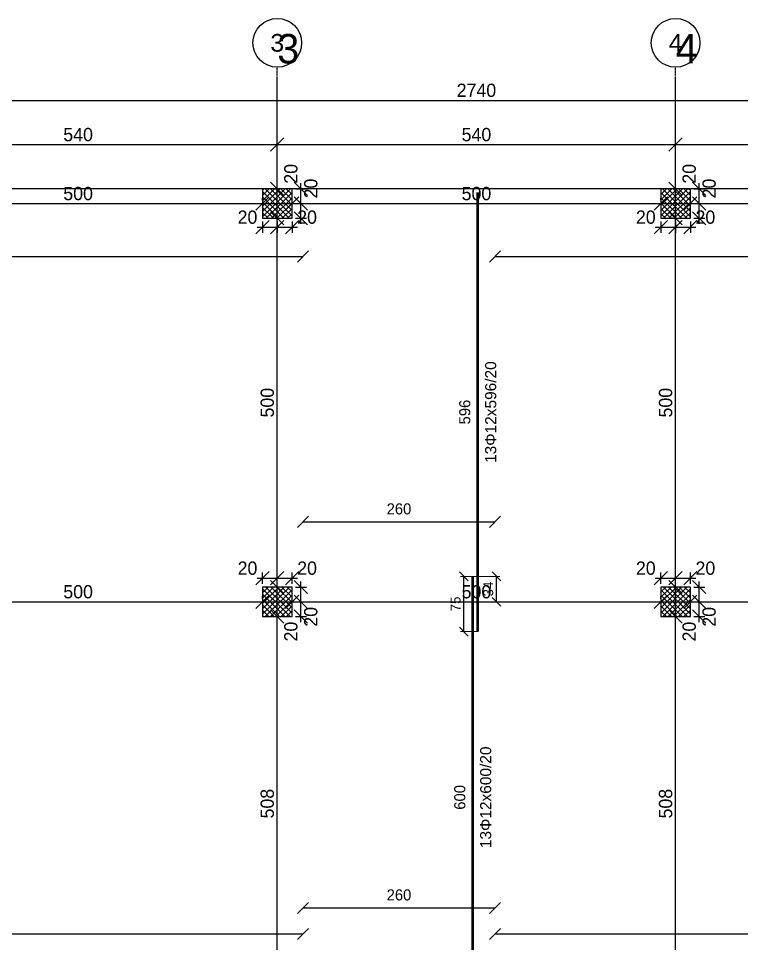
# Model space of a CAD drawing. Header units: centimetres. Extents: x -231 to 7431, y -4464 to 7215.
# Drawn here: x 5209 to 6189, y 1717 to 2971 of the extents above; entities that cross this region are included whole.
import ezdxf
from ezdxf.enums import TextEntityAlignment as Align

# ---------------------------------------------------------------- set-up
doc = ezdxf.new("R2010")
doc.units = ezdxf.units.CM
doc.linetypes.add('DASHDOT', pattern=[3.556, 2.54, -0.508, 0, -0.508])
for name, color, linetype in [('AXIS', 8, 'Continuous'), ('COLUMN', 3, 'Continuous'), ('FW_AXIS', 7, 'Continuous'), ('FW_COLUMN_HATCH', 8, 'Continuous'), ('FW_DIM', 7, 'Continuous'), ('REB_BOT_MESH_Y', 5, 'Continuous'), ('REB_BOT_MESH_Y_AXDIM', 5, 'Continuous'), ('REB_BOT_MESH_Y_LAP', 5, 'Continuous'), ('REB_BOT_MESH_Y_RANGE', 5, 'Continuous'), ('REB_BOT_MESH_Y_TEXT', 5, 'Continuous'), ('SLAB', 7, 'Continuous')]:
    doc.layers.add(name, color=color, linetype=linetype)
doc.styles.add('REBAR_TXT', font='arial.ttf')
doc.dimstyles.new('FW_DIM', dxfattribs={"dimtxt": 18, "dimasz": 9, "dimexe": 7.5, "dimexo": 4.5, "dimgap": 4.5, "dimtad": 1, "dimdec": 0, "dimtxsty": 'Standard', "dimtsz": 9, "dimcen": 2.5, "dimdle": 7.5, "dimclrd": 256, "dimclre": 256, "dimclrt": 7, "dimazin": 3, "dimtfac": 1, "dimtmove": 2, "dimatfit": 3})
doc.dimstyles.new('REBAR LAP', dxfattribs={"dimtxt": 13.5, "dimasz": 2.5, "dimexe": 4.5, "dimexo": 0, "dimgap": 4.5, "dimtad": 1, "dimdec": 0, "dimtxsty": 'Standard', "dimtsz": 6, "dimcen": 2.5, "dimclrd": 6, "dimclre": 6, "dimclrt": 7, "dimazin": 3, "dimtfac": 1, "dimtmove": 2, "dimatfit": 3, "dimlwd": 25, "dimlwe": 18})
doc.dimstyles.new('REBAR M-200', dxfattribs={"dimtxt": 15, "dimasz": 15, "dimexe": 25, "dimexo": 12.5, "dimgap": 10, "dimtad": 1, "dimdec": 0, "dimtxsty": 'Standard', "dimblk": 'NONE', "dimcen": 50, "dimse1": 1, "dimse2": 1, "dimclrd": 6, "dimclre": 6, "dimclrt": 7, "dimazin": 3, "dimtfac": 1, "dimtmove": 2, "dimatfit": 3, "dimldrblk": 'NONE', "dimlwd": 53})
doc.dimstyles.new('REBAR RANGE', dxfattribs={"dimtxt": 15, "dimasz": 2.5, "dimexe": 0, "dimexo": 0, "dimgap": 10, "dimtad": 1, "dimdec": 0, "dimtxsty": 'Standard', "dimtsz": 7.5, "dimcen": 2.5, "dimse1": 1, "dimse2": 1, "dimclrd": 6, "dimclre": 6, "dimclrt": 7, "dimazin": 3, "dimtfac": 1, "dimtmove": 2, "dimatfit": 3, "dimlwd": 25})

# ---------------------------------------------------------------- blocks, each defined once
blk = doc.blocks.new('*D756')
at = {"color": 6, "lineweight": 53}
blk.add_line((5825, 1615), (5825, 2214.5), dxfattribs=at)
at = {"layer": 'Defpoints'}
for p in [(5825, 2214.5), (5825, 1615), (5825, 1615)]:
    blk.add_point(p, dxfattribs=at)
at = {"layer": 'REB_BOT_MESH_Y', "color": 7, "insert": (5807.5, 1914.75), "char_height": 15, "attachment_point": 5, "rotation": 90}
blk.add_mtext('600', dxfattribs=at)
blk = doc.blocks.new('_NONE')
blk = doc.blocks.new('*D757')
at = {"color": 6, "lineweight": 53}
blk.add_line((5831.75, 2139.5), (5831.75, 2735), dxfattribs=at)
at = {"layer": 'Defpoints'}
for p in [(5831.75, 2735), (5831.75, 2139.5), (5831.75, 2139.5)]:
    blk.add_point(p, dxfattribs=at)
at = {"layer": 'REB_BOT_MESH_Y', "color": 7, "insert": (5814.25, 2437.25), "char_height": 15, "attachment_point": 5, "rotation": 90}
blk.add_mtext('596', dxfattribs=at)
blk = doc.blocks.new('_OBLIQUE')
at = {"color": 0, "linetype": 'BYBLOCK'}
blk.add_line((-0.5, -0.5), (0.5, 0.5), dxfattribs=at)
blk = doc.blocks.new('*D758')
at = {"color": 6, "lineweight": 18}
for p, q in [((5825, 2214.5), (5808.5, 2214.5)), ((5831.75, 2139.5), (5808.5, 2139.5))]:
    blk.add_line(p, q, dxfattribs=at)
at = {"color": 6, "lineweight": 25}
blk.add_line((5813, 2139.5), (5813, 2214.5), dxfattribs=at)
at = {"layer": 'Defpoints'}
for p in [(5825, 2214.5), (5813, 2139.5), (5831.75, 2139.5)]:
    blk.add_point(p, dxfattribs=at)
at = {"layer": 'REB_BOT_MESH_Y_LAP', "color": 6, "xscale": 12, "yscale": 12, "rotation": 90}
for p in [(5813, 2214.5), (5813, 2139.5)]:
    blk.add_blockref('_OBLIQUE', p, dxfattribs=at)
at = {"layer": 'REB_BOT_MESH_Y_LAP', "color": 7, "insert": (5801.75, 2177), "char_height": 13.5, "attachment_point": 5, "rotation": 90}
blk.add_mtext('75', dxfattribs=at)
blk = doc.blocks.new('*D759')
at = {"color": 6, "lineweight": 18}
for p, q in [((5825, 2214.5), (5861.75, 2214.5)), ((5825, 2180), (5861.75, 2180))]:
    blk.add_line(p, q, dxfattribs=at)
at = {"color": 6, "lineweight": 25}
blk.add_line((5857.25, 2180), (5857.25, 2214.5), dxfattribs=at)
at = {"layer": 'Defpoints'}
for p in [(5825, 2214.5), (5825, 2180), (5857.25, 2180)]:
    blk.add_point(p, dxfattribs=at)
at = {"layer": 'REB_BOT_MESH_Y_AXDIM', "color": 6, "xscale": 12, "yscale": 12, "rotation": 90}
for p in [(5857.25, 2214.5), (5857.25, 2180)]:
    blk.add_blockref('_OBLIQUE', p, dxfattribs=at)
at = {"layer": 'REB_BOT_MESH_Y_AXDIM', "color": 7, "insert": (5846, 2197.25), "char_height": 13.5, "attachment_point": 5, "rotation": 90}
blk.add_mtext('34', dxfattribs=at)
blk = doc.blocks.new('*D773')
at = {"color": 6, "lineweight": 25}
blk.add_line((4460, 1729.5), (5595, 1729.5), dxfattribs=at)
at = {"layer": 'Defpoints'}
for p in [(4460, 1729.5), (4460, 1729.5), (5595, 1729.5)]:
    blk.add_point(p, dxfattribs=at)
at = {"layer": 'REB_BOT_MESH_Y_RANGE', "color": 6, "xscale": 15, "yscale": 15}
for p in [(4460, 1729.5), (5595, 1729.5)]:
    blk.add_blockref('_OBLIQUE', p, dxfattribs=at)
at = {"layer": 'REB_BOT_MESH_Y_RANGE', "color": 7, "insert": (5027.5, 1747), "char_height": 15, "attachment_point": 5}
blk.add_mtext('1135', dxfattribs=at)
blk = doc.blocks.new('*D774')
at = {"color": 6, "lineweight": 25}
blk.add_line((4460, 2648.25), (5595, 2648.25), dxfattribs=at)
at = {"layer": 'Defpoints'}
for p in [(4460, 2648.25), (4460, 2648.25), (5595, 2648.25)]:
    blk.add_point(p, dxfattribs=at)
at = {"layer": 'REB_BOT_MESH_Y_RANGE', "color": 6, "xscale": 15, "yscale": 15}
for p in [(4460, 2648.25), (5595, 2648.25)]:
    blk.add_blockref('_OBLIQUE', p, dxfattribs=at)
at = {"layer": 'REB_BOT_MESH_Y_RANGE', "color": 7, "insert": (5027.5, 2665.75), "char_height": 15, "attachment_point": 5}
blk.add_mtext('1135', dxfattribs=at)
blk = doc.blocks.new('*D775')
at = {"color": 6, "lineweight": 25}
blk.add_line((4460, 2648.25), (5595, 2648.25), dxfattribs=at)
at = {"layer": 'Defpoints'}
for p in [(4460, 2648.25), (4460, 2648.25), (5595, 2648.25)]:
    blk.add_point(p, dxfattribs=at)
at = {"layer": 'REB_BOT_MESH_Y_RANGE', "color": 6, "xscale": 15, "yscale": 15}
for p in [(4460, 2648.25), (5595, 2648.25)]:
    blk.add_blockref('_OBLIQUE', p, dxfattribs=at)
at = {"layer": 'REB_BOT_MESH_Y_RANGE', "color": 7, "insert": (5027.5, 2665.75), "char_height": 15, "attachment_point": 5}
blk.add_mtext('1135', dxfattribs=at)
blk = doc.blocks.new('*D778')
at = {"color": 6, "lineweight": 25}
blk.add_line((5855, 1729.5), (6695, 1729.5), dxfattribs=at)
at = {"layer": 'Defpoints'}
for p in [(5855, 1729.5), (5855, 1729.5), (6695, 1729.5)]:
    blk.add_point(p, dxfattribs=at)
at = {"layer": 'REB_BOT_MESH_Y_RANGE', "color": 6, "xscale": 15, "yscale": 15}
for p in [(5855, 1729.5), (6695, 1729.5)]:
    blk.add_blockref('_OBLIQUE', p, dxfattribs=at)
at = {"layer": 'REB_BOT_MESH_Y_RANGE', "color": 7, "insert": (6275, 1747), "char_height": 15, "attachment_point": 5}
blk.add_mtext('840', dxfattribs=at)
blk = doc.blocks.new('*D779')
at = {"color": 6, "lineweight": 25}
blk.add_line((5855, 2648.25), (6695, 2648.25), dxfattribs=at)
at = {"layer": 'Defpoints'}
for p in [(5855, 2648.25), (5855, 2648.25), (6695, 2648.25)]:
    blk.add_point(p, dxfattribs=at)
at = {"layer": 'REB_BOT_MESH_Y_RANGE', "color": 6, "xscale": 15, "yscale": 15}
for p in [(5855, 2648.25), (6695, 2648.25)]:
    blk.add_blockref('_OBLIQUE', p, dxfattribs=at)
at = {"layer": 'REB_BOT_MESH_Y_RANGE', "color": 7, "insert": (6275, 2665.75), "char_height": 15, "attachment_point": 5}
blk.add_mtext('840', dxfattribs=at)
blk = doc.blocks.new('*D780')
at = {"color": 6, "lineweight": 25}
blk.add_line((5855, 2648.25), (6695, 2648.25), dxfattribs=at)
at = {"layer": 'Defpoints'}
for p in [(5855, 2648.25), (5855, 2648.25), (6695, 2648.25)]:
    blk.add_point(p, dxfattribs=at)
at = {"layer": 'REB_BOT_MESH_Y_RANGE', "color": 6, "xscale": 15, "yscale": 15}
for p in [(5855, 2648.25), (6695, 2648.25)]:
    blk.add_blockref('_OBLIQUE', p, dxfattribs=at)
at = {"layer": 'REB_BOT_MESH_Y_RANGE', "color": 7, "insert": (6275, 2665.75), "char_height": 15, "attachment_point": 5}
blk.add_mtext('840', dxfattribs=at)
blk = doc.blocks.new('*D786')
at = {"color": 6, "lineweight": 25}
blk.add_line((5595, 1764.875), (5855, 1764.875), dxfattribs=at)
at = {"layer": 'Defpoints'}
for p in [(5595, 1764.875), (5595, 1764.875), (5855, 1764.875)]:
    blk.add_point(p, dxfattribs=at)
at = {"layer": 'REB_BOT_MESH_Y_RANGE', "color": 6, "xscale": 15, "yscale": 15}
for p in [(5595, 1764.875), (5855, 1764.875)]:
    blk.add_blockref('_OBLIQUE', p, dxfattribs=at)
at = {"layer": 'REB_BOT_MESH_Y_RANGE', "color": 7, "insert": (5725, 1782.375), "char_height": 15, "attachment_point": 5}
blk.add_mtext('260', dxfattribs=at)
blk = doc.blocks.new('*D788')
at = {"color": 6, "lineweight": 25}
blk.add_line((5595, 2288.375), (5855, 2288.375), dxfattribs=at)
at = {"layer": 'Defpoints'}
for p in [(5595, 2288.375), (5595, 2288.375), (5855, 2288.375)]:
    blk.add_point(p, dxfattribs=at)
at = {"layer": 'REB_BOT_MESH_Y_RANGE', "color": 6, "xscale": 15, "yscale": 15}
for p in [(5595, 2288.375), (5855, 2288.375)]:
    blk.add_blockref('_OBLIQUE', p, dxfattribs=at)
at = {"layer": 'REB_BOT_MESH_Y_RANGE', "color": 7, "insert": (5725, 2305.875), "char_height": 15, "attachment_point": 5}
blk.add_mtext('260', dxfattribs=at)
blk = doc.blocks.new('*D855')
for p, q in [((5532.5, 2212), (5567.5, 2212)), ((5540, 2204.5), (5540, 2219.5)), ((5560, 2204.5), (5560, 2219.5))]:
    blk.add_line(p, q)
at = {"layer": 'Defpoints'}
for p in [(5540, 2212), (5540, 2200), (5560, 2200)]:
    blk.add_point(p, dxfattribs=at)
at = {"layer": 'FW_DIM', "xscale": 18, "yscale": 18}
for p in [(5540, 2212), (5560, 2212)]:
    blk.add_blockref('_OBLIQUE', p, dxfattribs=at)
at = {"layer": 'FW_DIM', "color": 7, "insert": (5519.6, 2225.5), "char_height": 18, "attachment_point": 5}
blk.add_mtext('20', dxfattribs=at)
blk = doc.blocks.new('*D856')
for p, q in [((5552.5, 2212), (5587.5, 2212)), ((5560, 2204.5), (5560, 2219.5)), ((5580, 2204.5), (5580, 2219.5))]:
    blk.add_line(p, q)
at = {"layer": 'Defpoints'}
for p in [(5560, 2212), (5560, 2200), (5580, 2200)]:
    blk.add_point(p, dxfattribs=at)
at = {"layer": 'FW_DIM', "xscale": 18, "yscale": 18}
for p in [(5560, 2212), (5580, 2212)]:
    blk.add_blockref('_OBLIQUE', p, dxfattribs=at)
at = {"layer": 'FW_DIM', "color": 7, "insert": (5600.4, 2225.5), "char_height": 18, "attachment_point": 5}
blk.add_mtext('20', dxfattribs=at)
blk = doc.blocks.new('*D857')
for p, q in [((5592, 2152.5), (5592, 2187.5)), ((5584.5, 2180), (5599.5, 2180)), ((5584.5, 2160), (5599.5, 2160))]:
    blk.add_line(p, q)
at = {"layer": 'Defpoints'}
for p in [(5580, 2180), (5580, 2160), (5592, 2160)]:
    blk.add_point(p, dxfattribs=at)
at = {"layer": 'FW_DIM', "xscale": 18, "yscale": 18, "rotation": 90}
for p in [(5592, 2180), (5592, 2160)]:
    blk.add_blockref('_OBLIQUE', p, dxfattribs=at)
at = {"layer": 'FW_DIM', "color": 7, "insert": (5578.5, 2139.6), "char_height": 18, "attachment_point": 5, "rotation": 90}
blk.add_mtext('20', dxfattribs=at)
blk = doc.blocks.new('*D858')
for p, q in [((5584.5, 2200), (5599.5, 2200)), ((5592, 2172.5), (5592, 2207.5)), ((5584.5, 2180), (5599.5, 2180))]:
    blk.add_line(p, q)
at = {"layer": 'Defpoints'}
for p in [(5580, 2200), (5580, 2180), (5592, 2180)]:
    blk.add_point(p, dxfattribs=at)
at = {"layer": 'FW_DIM', "xscale": 18, "yscale": 18, "rotation": 90}
for p in [(5592, 2200), (5592, 2180)]:
    blk.add_blockref('_OBLIQUE', p, dxfattribs=at)
at = {"layer": 'FW_DIM', "color": 7, "insert": (5605.5, 2159.6), "char_height": 18, "attachment_point": 5, "rotation": 90}
blk.add_mtext('20', dxfattribs=at)
blk = doc.blocks.new('*D859')
for p, q in [((5532.5, 2688), (5567.5, 2688)), ((5540, 2695.5), (5540, 2680.5)), ((5560, 2695.5), (5560, 2680.5))]:
    blk.add_line(p, q)
at = {"layer": 'Defpoints'}
for p in [(5540, 2700), (5560, 2700), (5540, 2688)]:
    blk.add_point(p, dxfattribs=at)
at = {"layer": 'FW_DIM', "xscale": 18, "yscale": 18}
for p in [(5540, 2688), (5560, 2688)]:
    blk.add_blockref('_OBLIQUE', p, dxfattribs=at)
at = {"layer": 'FW_DIM', "color": 7, "insert": (5519.6, 2701.5), "char_height": 18, "attachment_point": 5}
blk.add_mtext('20', dxfattribs=at)
blk = doc.blocks.new('*D860')
for p, q in [((5552.5, 2688), (5587.5, 2688)), ((5560, 2695.5), (5560, 2680.5)), ((5580, 2695.5), (5580, 2680.5))]:
    blk.add_line(p, q)
at = {"layer": 'Defpoints'}
for p in [(5560, 2700), (5580, 2700), (5560, 2688)]:
    blk.add_point(p, dxfattribs=at)
at = {"layer": 'FW_DIM', "xscale": 18, "yscale": 18}
for p in [(5560, 2688), (5580, 2688)]:
    blk.add_blockref('_OBLIQUE', p, dxfattribs=at)
at = {"layer": 'FW_DIM', "color": 7, "insert": (5600.4, 2701.5), "char_height": 18, "attachment_point": 5}
blk.add_mtext('20', dxfattribs=at)
blk = doc.blocks.new('*D861')
for p, q in [((5592, 2692.5), (5592, 2727.5)), ((5584.5, 2720), (5599.5, 2720)), ((5584.5, 2700), (5599.5, 2700))]:
    blk.add_line(p, q)
at = {"layer": 'Defpoints'}
for p in [(5580, 2720), (5580, 2700), (5592, 2700)]:
    blk.add_point(p, dxfattribs=at)
at = {"layer": 'FW_DIM', "xscale": 18, "yscale": 18, "rotation": 90}
for p in [(5592, 2720), (5592, 2700)]:
    blk.add_blockref('_OBLIQUE', p, dxfattribs=at)
at = {"layer": 'FW_DIM', "color": 7, "insert": (5605.5, 2740.4), "char_height": 18, "attachment_point": 5, "rotation": 90}
blk.add_mtext('20', dxfattribs=at)
blk = doc.blocks.new('*D862')
for p, q in [((5592, 2712.5), (5592, 2747.5)), ((5584.5, 2740), (5599.5, 2740)), ((5584.5, 2720), (5599.5, 2720))]:
    blk.add_line(p, q)
at = {"layer": 'Defpoints'}
for p in [(5580, 2740), (5580, 2720), (5592, 2720)]:
    blk.add_point(p, dxfattribs=at)
at = {"layer": 'FW_DIM', "xscale": 18, "yscale": 18, "rotation": 90}
for p in [(5592, 2740), (5592, 2720)]:
    blk.add_blockref('_OBLIQUE', p, dxfattribs=at)
at = {"layer": 'FW_DIM', "color": 7, "insert": (5578.5, 2760.4), "char_height": 18, "attachment_point": 5, "rotation": 90}
blk.add_mtext('20', dxfattribs=at)
blk = doc.blocks.new('*D871')
for p, q in [((6072.5, 2212), (6107.5, 2212)), ((6080, 2204.5), (6080, 2219.5)), ((6100, 2204.5), (6100, 2219.5))]:
    blk.add_line(p, q)
at = {"layer": 'Defpoints'}
for p in [(6080, 2212), (6080, 2200), (6100, 2200)]:
    blk.add_point(p, dxfattribs=at)
at = {"layer": 'FW_DIM', "xscale": 18, "yscale": 18}
for p in [(6080, 2212), (6100, 2212)]:
    blk.add_blockref('_OBLIQUE', p, dxfattribs=at)
at = {"layer": 'FW_DIM', "color": 7, "insert": (6059.6, 2225.5), "char_height": 18, "attachment_point": 5}
blk.add_mtext('20', dxfattribs=at)
blk = doc.blocks.new('*D872')
for p, q in [((6092.5, 2212), (6127.5, 2212)), ((6100, 2204.5), (6100, 2219.5)), ((6120, 2204.5), (6120, 2219.5))]:
    blk.add_line(p, q)
at = {"layer": 'Defpoints'}
for p in [(6100, 2212), (6100, 2200), (6120, 2200)]:
    blk.add_point(p, dxfattribs=at)
at = {"layer": 'FW_DIM', "xscale": 18, "yscale": 18}
for p in [(6100, 2212), (6120, 2212)]:
    blk.add_blockref('_OBLIQUE', p, dxfattribs=at)
at = {"layer": 'FW_DIM', "color": 7, "insert": (6140.4, 2225.5), "char_height": 18, "attachment_point": 5}
blk.add_mtext('20', dxfattribs=at)
blk = doc.blocks.new('*D873')
for p, q in [((6132, 2152.5), (6132, 2187.5)), ((6124.5, 2180), (6139.5, 2180)), ((6124.5, 2160), (6139.5, 2160))]:
    blk.add_line(p, q)
at = {"layer": 'Defpoints'}
for p in [(6120, 2180), (6120, 2160), (6132, 2160)]:
    blk.add_point(p, dxfattribs=at)
at = {"layer": 'FW_DIM', "xscale": 18, "yscale": 18, "rotation": 90}
for p in [(6132, 2180), (6132, 2160)]:
    blk.add_blockref('_OBLIQUE', p, dxfattribs=at)
at = {"layer": 'FW_DIM', "color": 7, "insert": (6118.5, 2139.6), "char_height": 18, "attachment_point": 5, "rotation": 90}
blk.add_mtext('20', dxfattribs=at)
blk = doc.blocks.new('*D874')
for p, q in [((6124.5, 2200), (6139.5, 2200)), ((6132, 2172.5), (6132, 2207.5)), ((6124.5, 2180), (6139.5, 2180))]:
    blk.add_line(p, q)
at = {"layer": 'Defpoints'}
for p in [(6120, 2200), (6120, 2180), (6132, 2180)]:
    blk.add_point(p, dxfattribs=at)
at = {"layer": 'FW_DIM', "xscale": 18, "yscale": 18, "rotation": 90}
for p in [(6132, 2200), (6132, 2180)]:
    blk.add_blockref('_OBLIQUE', p, dxfattribs=at)
at = {"layer": 'FW_DIM', "color": 7, "insert": (6145.5, 2159.6), "char_height": 18, "attachment_point": 5, "rotation": 90}
blk.add_mtext('20', dxfattribs=at)
blk = doc.blocks.new('*D875')
for p, q in [((6072.5, 2688), (6107.5, 2688)), ((6080, 2695.5), (6080, 2680.5)), ((6100, 2695.5), (6100, 2680.5))]:
    blk.add_line(p, q)
at = {"layer": 'Defpoints'}
for p in [(6080, 2700), (6100, 2700), (6080, 2688)]:
    blk.add_point(p, dxfattribs=at)
at = {"layer": 'FW_DIM', "xscale": 18, "yscale": 18}
for p in [(6080, 2688), (6100, 2688)]:
    blk.add_blockref('_OBLIQUE', p, dxfattribs=at)
at = {"layer": 'FW_DIM', "color": 7, "insert": (6059.6, 2701.5), "char_height": 18, "attachment_point": 5}
blk.add_mtext('20', dxfattribs=at)
blk = doc.blocks.new('*D876')
for p, q in [((6092.5, 2688), (6127.5, 2688)), ((6100, 2695.5), (6100, 2680.5)), ((6120, 2695.5), (6120, 2680.5))]:
    blk.add_line(p, q)
at = {"layer": 'Defpoints'}
for p in [(6100, 2700), (6120, 2700), (6100, 2688)]:
    blk.add_point(p, dxfattribs=at)
at = {"layer": 'FW_DIM', "xscale": 18, "yscale": 18}
for p in [(6100, 2688), (6120, 2688)]:
    blk.add_blockref('_OBLIQUE', p, dxfattribs=at)
at = {"layer": 'FW_DIM', "color": 7, "insert": (6140.4, 2701.5), "char_height": 18, "attachment_point": 5}
blk.add_mtext('20', dxfattribs=at)
blk = doc.blocks.new('*D877')
for p, q in [((6132, 2692.5), (6132, 2727.5)), ((6124.5, 2720), (6139.5, 2720)), ((6124.5, 2700), (6139.5, 2700))]:
    blk.add_line(p, q)
at = {"layer": 'Defpoints'}
for p in [(6120, 2720), (6120, 2700), (6132, 2700)]:
    blk.add_point(p, dxfattribs=at)
at = {"layer": 'FW_DIM', "xscale": 18, "yscale": 18, "rotation": 90}
for p in [(6132, 2720), (6132, 2700)]:
    blk.add_blockref('_OBLIQUE', p, dxfattribs=at)
at = {"layer": 'FW_DIM', "color": 7, "insert": (6145.5, 2740.4), "char_height": 18, "attachment_point": 5, "rotation": 90}
blk.add_mtext('20', dxfattribs=at)
blk = doc.blocks.new('*D878')
for p, q in [((6132, 2712.5), (6132, 2747.5)), ((6124.5, 2740), (6139.5, 2740)), ((6124.5, 2720), (6139.5, 2720))]:
    blk.add_line(p, q)
at = {"layer": 'Defpoints'}
for p in [(6120, 2740), (6120, 2720), (6132, 2720)]:
    blk.add_point(p, dxfattribs=at)
at = {"layer": 'FW_DIM', "xscale": 18, "yscale": 18, "rotation": 90}
for p in [(6132, 2740), (6132, 2720)]:
    blk.add_blockref('_OBLIQUE', p, dxfattribs=at)
at = {"layer": 'FW_DIM', "color": 7, "insert": (6118.5, 2760.4), "char_height": 18, "attachment_point": 5, "rotation": 90}
blk.add_mtext('20', dxfattribs=at)
blk = doc.blocks.new('*D970')
for p, q in [((5040, 2184.5), (5040, 2187.5)), ((5540, 2184.5), (5540, 2187.5)), ((5032.5, 2180), (5547.5, 2180))]:
    blk.add_line(p, q)
at = {"layer": 'Defpoints'}
for p in [(5040, 2180), (5040, 2180), (5540, 2180)]:
    blk.add_point(p, dxfattribs=at)
at = {"layer": 'FW_DIM', "xscale": 18, "yscale": 18}
for p in [(5040, 2180), (5540, 2180)]:
    blk.add_blockref('_OBLIQUE', p, dxfattribs=at)
at = {"layer": 'FW_DIM', "color": 7, "insert": (5290, 2193.5), "char_height": 18, "attachment_point": 5}
blk.add_mtext('500', dxfattribs=at)
blk = doc.blocks.new('*D971')
for p, q in [((5540, 2184.5), (5540, 2187.5)), ((5580, 2184.5), (5580, 2187.5)), ((5532.5, 2180), (5587.5, 2180))]:
    blk.add_line(p, q)
at = {"layer": 'Defpoints'}
for p in [(5540, 2180), (5540, 2180), (5580, 2180)]:
    blk.add_point(p, dxfattribs=at)
at = {"layer": 'FW_DIM', "xscale": 18, "yscale": 18}
for p in [(5540, 2180), (5580, 2180)]:
    blk.add_blockref('_OBLIQUE', p, dxfattribs=at)
blk = doc.blocks.new('*D972')
for p, q in [((5580, 2184.5), (5580, 2187.5)), ((6080, 2184.5), (6080, 2187.5)), ((5572.5, 2180), (6087.5, 2180))]:
    blk.add_line(p, q)
at = {"layer": 'Defpoints'}
for p in [(5580, 2180), (5580, 2180), (6080, 2180)]:
    blk.add_point(p, dxfattribs=at)
at = {"layer": 'FW_DIM', "xscale": 18, "yscale": 18}
for p in [(5580, 2180), (6080, 2180)]:
    blk.add_blockref('_OBLIQUE', p, dxfattribs=at)
at = {"layer": 'FW_DIM', "color": 7, "insert": (5830, 2193.5), "char_height": 18, "attachment_point": 5}
blk.add_mtext('500', dxfattribs=at)
blk = doc.blocks.new('*D973')
for p, q in [((6080, 2184.5), (6080, 2187.5)), ((6120, 2184.5), (6120, 2187.5)), ((6072.5, 2180), (6127.5, 2180))]:
    blk.add_line(p, q)
at = {"layer": 'Defpoints'}
for p in [(6080, 2180), (6080, 2180), (6120, 2180)]:
    blk.add_point(p, dxfattribs=at)
at = {"layer": 'FW_DIM', "xscale": 18, "yscale": 18}
for p in [(6080, 2180), (6120, 2180)]:
    blk.add_blockref('_OBLIQUE', p, dxfattribs=at)
blk = doc.blocks.new('*D974')
for p, q in [((6120, 2184.5), (6120, 2187.5)), ((6620, 2184.5), (6620, 2187.5)), ((6112.5, 2180), (6627.5, 2180))]:
    blk.add_line(p, q)
at = {"layer": 'Defpoints'}
for p in [(6120, 2180), (6120, 2180), (6620, 2180)]:
    blk.add_point(p, dxfattribs=at)
at = {"layer": 'FW_DIM', "xscale": 18, "yscale": 18}
for p in [(6120, 2180), (6620, 2180)]:
    blk.add_blockref('_OBLIQUE', p, dxfattribs=at)
at = {"layer": 'FW_DIM', "color": 7, "insert": (6370, 2193.5), "char_height": 18, "attachment_point": 5}
blk.add_mtext('500', dxfattribs=at)
blk = doc.blocks.new('*D981')
for p, q in [((5040, 2724.5), (5040, 2727.5)), ((5540, 2724.5), (5540, 2727.5)), ((5032.5, 2720), (5547.5, 2720))]:
    blk.add_line(p, q)
at = {"layer": 'Defpoints'}
for p in [(5040, 2720), (5040, 2720), (5540, 2720)]:
    blk.add_point(p, dxfattribs=at)
at = {"layer": 'FW_DIM', "xscale": 18, "yscale": 18}
for p in [(5040, 2720), (5540, 2720)]:
    blk.add_blockref('_OBLIQUE', p, dxfattribs=at)
at = {"layer": 'FW_DIM', "color": 7, "insert": (5290, 2733.5), "char_height": 18, "attachment_point": 5}
blk.add_mtext('500', dxfattribs=at)
blk = doc.blocks.new('*D982')
for p, q in [((5540, 2724.5), (5540, 2727.5)), ((5580, 2724.5), (5580, 2727.5)), ((5532.5, 2720), (5587.5, 2720))]:
    blk.add_line(p, q)
at = {"layer": 'Defpoints'}
for p in [(5540, 2720), (5540, 2720), (5580, 2720)]:
    blk.add_point(p, dxfattribs=at)
at = {"layer": 'FW_DIM', "xscale": 18, "yscale": 18}
for p in [(5540, 2720), (5580, 2720)]:
    blk.add_blockref('_OBLIQUE', p, dxfattribs=at)
blk = doc.blocks.new('*D983')
for p, q in [((5580, 2724.5), (5580, 2727.5)), ((6080, 2724.5), (6080, 2727.5)), ((5572.5, 2720), (6087.5, 2720))]:
    blk.add_line(p, q)
at = {"layer": 'Defpoints'}
for p in [(5580, 2720), (5580, 2720), (6080, 2720)]:
    blk.add_point(p, dxfattribs=at)
at = {"layer": 'FW_DIM', "xscale": 18, "yscale": 18}
for p in [(5580, 2720), (6080, 2720)]:
    blk.add_blockref('_OBLIQUE', p, dxfattribs=at)
at = {"layer": 'FW_DIM', "color": 7, "insert": (5830, 2733.5), "char_height": 18, "attachment_point": 5}
blk.add_mtext('500', dxfattribs=at)
blk = doc.blocks.new('*D984')
for p, q in [((6080, 2724.5), (6080, 2727.5)), ((6120, 2724.5), (6120, 2727.5)), ((6072.5, 2720), (6127.5, 2720))]:
    blk.add_line(p, q)
at = {"layer": 'Defpoints'}
for p in [(6080, 2720), (6080, 2720), (6120, 2720)]:
    blk.add_point(p, dxfattribs=at)
at = {"layer": 'FW_DIM', "xscale": 18, "yscale": 18}
for p in [(6080, 2720), (6120, 2720)]:
    blk.add_blockref('_OBLIQUE', p, dxfattribs=at)
blk = doc.blocks.new('*D985')
for p, q in [((6120, 2724.5), (6120, 2727.5)), ((6620, 2724.5), (6620, 2727.5)), ((6112.5, 2720), (6627.5, 2720))]:
    blk.add_line(p, q)
at = {"layer": 'Defpoints'}
for p in [(6120, 2720), (6120, 2720), (6620, 2720)]:
    blk.add_point(p, dxfattribs=at)
at = {"layer": 'FW_DIM', "xscale": 18, "yscale": 18}
for p in [(6120, 2720), (6620, 2720)]:
    blk.add_blockref('_OBLIQUE', p, dxfattribs=at)
at = {"layer": 'FW_DIM', "color": 7, "insert": (6370, 2733.5), "char_height": 18, "attachment_point": 5}
blk.add_mtext('500', dxfattribs=at)
blk = doc.blocks.new('*D1014')
for p, q in [((5555.5, 2160), (5552.5, 2160)), ((5560, 1645), (5560, 2167.5)), ((5555.5, 1652.5), (5552.5, 1652.5))]:
    blk.add_line(p, q)
at = {"layer": 'Defpoints'}
for p in [(5560, 2160), (5560, 1652.5), (5560, 1652.5)]:
    blk.add_point(p, dxfattribs=at)
at = {"layer": 'FW_DIM', "xscale": 18, "yscale": 18, "rotation": 90}
for p in [(5560, 2160), (5560, 1652.5)]:
    blk.add_blockref('_OBLIQUE', p, dxfattribs=at)
at = {"layer": 'FW_DIM', "color": 7, "insert": (5546.5, 1906.25), "char_height": 18, "attachment_point": 5, "rotation": 90}
blk.add_mtext('508', dxfattribs=at)
blk = doc.blocks.new('*D1015')
for p, q in [((5555.5, 2200), (5552.5, 2200)), ((5560, 2152.5), (5560, 2207.5)), ((5555.5, 2160), (5552.5, 2160))]:
    blk.add_line(p, q)
at = {"layer": 'Defpoints'}
for p in [(5560, 2200), (5560, 2160), (5560, 2160)]:
    blk.add_point(p, dxfattribs=at)
at = {"layer": 'FW_DIM', "xscale": 18, "yscale": 18, "rotation": 90}
for p in [(5560, 2200), (5560, 2160)]:
    blk.add_blockref('_OBLIQUE', p, dxfattribs=at)
blk = doc.blocks.new('*D1016')
for p, q in [((5555.5, 2700), (5552.5, 2700)), ((5560, 2192.5), (5560, 2707.5)), ((5555.5, 2200), (5552.5, 2200))]:
    blk.add_line(p, q)
at = {"layer": 'Defpoints'}
for p in [(5560, 2700), (5560, 2200), (5560, 2200)]:
    blk.add_point(p, dxfattribs=at)
at = {"layer": 'FW_DIM', "xscale": 18, "yscale": 18, "rotation": 90}
for p in [(5560, 2700), (5560, 2200)]:
    blk.add_blockref('_OBLIQUE', p, dxfattribs=at)
at = {"layer": 'FW_DIM', "color": 7, "insert": (5546.5, 2450), "char_height": 18, "attachment_point": 5, "rotation": 90}
blk.add_mtext('500', dxfattribs=at)
blk = doc.blocks.new('*D1017')
for p, q in [((5560, 2692.5), (5560, 2747.5)), ((5555.5, 2740), (5552.5, 2740)), ((5555.5, 2700), (5552.5, 2700))]:
    blk.add_line(p, q)
at = {"layer": 'Defpoints'}
for p in [(5560, 2740), (5560, 2700), (5560, 2700)]:
    blk.add_point(p, dxfattribs=at)
at = {"layer": 'FW_DIM', "xscale": 18, "yscale": 18, "rotation": 90}
for p in [(5560, 2740), (5560, 2700)]:
    blk.add_blockref('_OBLIQUE', p, dxfattribs=at)
blk = doc.blocks.new('*D1023')
for p, q in [((6095.5, 2160), (6092.5, 2160)), ((6100, 1645), (6100, 2167.5)), ((6095.5, 1652.5), (6092.5, 1652.5))]:
    blk.add_line(p, q)
at = {"layer": 'Defpoints'}
for p in [(6100, 2160), (6100, 1652.5), (6100, 1652.5)]:
    blk.add_point(p, dxfattribs=at)
at = {"layer": 'FW_DIM', "xscale": 18, "yscale": 18, "rotation": 90}
for p in [(6100, 2160), (6100, 1652.5)]:
    blk.add_blockref('_OBLIQUE', p, dxfattribs=at)
at = {"layer": 'FW_DIM', "color": 7, "insert": (6086.5, 1906.25), "char_height": 18, "attachment_point": 5, "rotation": 90}
blk.add_mtext('508', dxfattribs=at)
blk = doc.blocks.new('*D1024')
for p, q in [((6095.5, 2200), (6092.5, 2200)), ((6100, 2152.5), (6100, 2207.5)), ((6095.5, 2160), (6092.5, 2160))]:
    blk.add_line(p, q)
at = {"layer": 'Defpoints'}
for p in [(6100, 2200), (6100, 2160), (6100, 2160)]:
    blk.add_point(p, dxfattribs=at)
at = {"layer": 'FW_DIM', "xscale": 18, "yscale": 18, "rotation": 90}
for p in [(6100, 2200), (6100, 2160)]:
    blk.add_blockref('_OBLIQUE', p, dxfattribs=at)
blk = doc.blocks.new('*D1025')
for p, q in [((6095.5, 2700), (6092.5, 2700)), ((6100, 2192.5), (6100, 2707.5)), ((6095.5, 2200), (6092.5, 2200))]:
    blk.add_line(p, q)
at = {"layer": 'Defpoints'}
for p in [(6100, 2700), (6100, 2200), (6100, 2200)]:
    blk.add_point(p, dxfattribs=at)
at = {"layer": 'FW_DIM', "xscale": 18, "yscale": 18, "rotation": 90}
for p in [(6100, 2700), (6100, 2200)]:
    blk.add_blockref('_OBLIQUE', p, dxfattribs=at)
at = {"layer": 'FW_DIM', "color": 7, "insert": (6086.5, 2450), "char_height": 18, "attachment_point": 5, "rotation": 90}
blk.add_mtext('500', dxfattribs=at)
blk = doc.blocks.new('*D1026')
for p, q in [((6100, 2692.5), (6100, 2747.5)), ((6095.5, 2740), (6092.5, 2740)), ((6095.5, 2700), (6092.5, 2700))]:
    blk.add_line(p, q)
at = {"layer": 'Defpoints'}
for p in [(6100, 2740), (6100, 2700), (6100, 2700)]:
    blk.add_point(p, dxfattribs=at)
at = {"layer": 'FW_DIM', "xscale": 18, "yscale": 18, "rotation": 90}
for p in [(6100, 2740), (6100, 2700)]:
    blk.add_blockref('_OBLIQUE', p, dxfattribs=at)
blk = doc.blocks.new('*D1053')
for p, q in [((5012.5, 2800), (5567.5, 2800)), ((5020, 2744.5), (5020, 2807.5)), ((5560, 2744.5), (5560, 2807.5))]:
    blk.add_line(p, q)
at = {"layer": 'Defpoints'}
for p in [(5020, 2800), (5020, 2740), (5560, 2740)]:
    blk.add_point(p, dxfattribs=at)
at = {"layer": 'FW_DIM', "xscale": 18, "yscale": 18}
for p in [(5020, 2800), (5560, 2800)]:
    blk.add_blockref('_OBLIQUE', p, dxfattribs=at)
at = {"layer": 'FW_DIM', "color": 7, "insert": (5290, 2813.5), "char_height": 18, "attachment_point": 5}
blk.add_mtext('540', dxfattribs=at)
blk = doc.blocks.new('*D1054')
for p, q in [((5552.5, 2800), (6107.5, 2800)), ((5560, 2744.5), (5560, 2807.5)), ((6100, 2744.5), (6100, 2807.5))]:
    blk.add_line(p, q)
at = {"layer": 'Defpoints'}
for p in [(5560, 2800), (5560, 2740), (6100, 2740)]:
    blk.add_point(p, dxfattribs=at)
at = {"layer": 'FW_DIM', "xscale": 18, "yscale": 18}
for p in [(5560, 2800), (6100, 2800)]:
    blk.add_blockref('_OBLIQUE', p, dxfattribs=at)
at = {"layer": 'FW_DIM', "color": 7, "insert": (5830, 2813.5), "char_height": 18, "attachment_point": 5}
blk.add_mtext('540', dxfattribs=at)
blk = doc.blocks.new('*D1055')
for p, q in [((6092.5, 2800), (6647.5, 2800)), ((6100, 2744.5), (6100, 2807.5)), ((6640, 2744.5), (6640, 2807.5))]:
    blk.add_line(p, q)
at = {"layer": 'Defpoints'}
for p in [(6100, 2800), (6100, 2740), (6640, 2740)]:
    blk.add_point(p, dxfattribs=at)
at = {"layer": 'FW_DIM', "xscale": 18, "yscale": 18}
for p in [(6100, 2800), (6640, 2800)]:
    blk.add_blockref('_OBLIQUE', p, dxfattribs=at)
at = {"layer": 'FW_DIM', "color": 7, "insert": (6370, 2813.5), "char_height": 18, "attachment_point": 5}
blk.add_mtext('540', dxfattribs=at)
blk = doc.blocks.new('*D1065')
for p, q in [((4460, 2744.5), (4460, 2867.5)), ((7200, 2744.5), (7200, 2867.5)), ((4452.5, 2860), (7207.5, 2860))]:
    blk.add_line(p, q)
at = {"layer": 'Defpoints'}
for p in [(4460, 2860), (4460, 2740), (7200, 2740)]:
    blk.add_point(p, dxfattribs=at)
at = {"layer": 'FW_DIM', "xscale": 18, "yscale": 18}
for p in [(4460, 2860), (7200, 2860)]:
    blk.add_blockref('_OBLIQUE', p, dxfattribs=at)
at = {"layer": 'FW_DIM', "color": 7, "insert": (5830, 2873.5), "char_height": 18, "attachment_point": 5}
blk.add_mtext('2740', dxfattribs=at)

msp = doc.modelspace()

# ---------------------------------------------------------------- hatches: boundary and pattern name
at = {"layer": 'FW_COLUMN_HATCH'}
h = msp.add_hatch(dxfattribs=at)
h.set_pattern_fill('ANSI37', scale=1.6)
h.paths.add_polyline_path([(5540, 2700), (5540, 2740), (5580, 2740), (5580, 2700), (5540, 2700)])
h = msp.add_hatch(dxfattribs=at)
h.set_pattern_fill('ANSI37', scale=1.6)
h.paths.add_polyline_path([(6080, 2700), (6080, 2740), (6120, 2740), (6120, 2700), (6080, 2700)])
h = msp.add_hatch(dxfattribs=at)
h.set_pattern_fill('ANSI37', scale=1.6)
h.paths.add_polyline_path([(5540, 2160), (5540, 2200), (5580, 2200), (5580, 2160), (5540, 2160)])
h = msp.add_hatch(dxfattribs=at)
h.set_pattern_fill('ANSI37', scale=1.6)
h.paths.add_polyline_path([(6080, 2160), (6080, 2200), (6120, 2200), (6120, 2160), (6080, 2160)])

# ---------------------------------------------------------------- linework, layer by layer
at = {"layer": 'AXIS'}
for p, q in [((5560, -150), (5560, 2890)), ((6100, -150), (6100, 2890)), ((4310, 2720), (7350, 2720)), ((4310, 2180), (7350, 2180))]:
    msp.add_line(p, q, dxfattribs=at)
at = {"layer": 'COLUMN'}
for points in [[(5540, 2700), (5580, 2700), (5580, 2740), (5540, 2740)], [(6080, 2700), (6120, 2700), (6120, 2740), (6080, 2740)], [(5540, 2160), (5580, 2160), (5580, 2200), (5540, 2200)], [(6080, 2160), (6120, 2160), (6120, 2200), (6080, 2200)]]:
    msp.add_lwpolyline(points, close=True, dxfattribs=at)
at = {"layer": 'FW_AXIS', "linetype": 'DASHDOT'}
for p, q in [((5560, 2890), (5560, 2905)), ((6100, 2890), (6100, 2905))]:
    msp.add_line(p, q, dxfattribs=at)
at = {"layer": 'FW_AXIS'}
for centre in [(5560, 2938), (6100, 2938)]:
    msp.add_circle(centre, 33, dxfattribs=at)
at = {"layer": 'SLAB'}
msp.add_lwpolyline([(4460, 0), (7200, 0), (7200, 2740), (4460, 2740)], close=True, dxfattribs=at)

# ---------------------------------------------------------------- texts
at = {"layer": 'AXIS'}
for s, p in [('3', (5560, 2910)), ('4', (6100, 2910))]:
    msp.add_text(s, height=40, dxfattribs=at).set_placement(p)
at = {"layer": 'FW_AXIS', "color": 7, "style": 'REBAR_TXT'}
for s, p in [('3', (5560, 2938)), ('4', (6100, 2938))]:
    msp.add_text(s, height=24, dxfattribs=at).set_placement(p, align=Align.MIDDLE_CENTER)
at = {"layer": 'REB_BOT_MESH_Y_TEXT', "color": 7, "style": 'REBAR_TXT'}
for s, p in [('13Φ12x596/20', (5841.8, 2437.2)), ('13Φ12x600/20', (5835, 1914.8))]:
    msp.add_text(s, height=15, rotation=90, dxfattribs=at).set_placement(p, align=Align.TOP_CENTER)

# ---------------------------------------------------------------- dimensions: what is measured, and where the dimension line sits
at = {"layer": 'FW_DIM'}
for base, p1, p2, picture, middle in [((4460, 2860), (4460, 2740), (7200, 2740), '*D1065', (5830, 2873.5)), ((5020, 2800), (5020, 2740), (5560, 2740), '*D1053', (5290, 2813.5)), ((5560, 2800), (5560, 2740), (6100, 2740), '*D1054', (5830, 2813.5)), ((6100, 2800), (6100, 2740), (6640, 2740), '*D1055', (6370, 2813.5))]:
    dim = msp.add_linear_dim(base=base, p1=p1, p2=p2, dimstyle='FW_DIM', dxfattribs=at)
    dim.commit()
    dim.dimension.update_dxf_attribs({"geometry": picture, "text_midpoint": middle})
for base, p1, p2, text, picture, middle in [((5592, 2720), (5580, 2720), (5580, 2740), '20', '*D862', (5578.5, 2760.4)), ((6132, 2720), (6120, 2720), (6120, 2740), '20', '*D878', (6118.5, 2760.4)), ((5560, 2700), (5560, 2700), (5560, 2740), ' ', '*D1017', (5560, 2720)), ((5592, 2700), (5580, 2700), (5580, 2720), '20', '*D861', (5605.5, 2740.4)), ((6100, 2700), (6100, 2700), (6100, 2740), ' ', '*D1026', (6100, 2720)), ((6132, 2700), (6120, 2700), (6120, 2720), '20', '*D877', (6145.5, 2740.4)), ((5560, 2200), (5560, 2200), (5560, 2700), '500', '*D1016', (5546.5, 2450)), ((6100, 2200), (6100, 2200), (6100, 2700), '500', '*D1025', (6086.5, 2450)), ((5560, 2160), (5560, 2160), (5560, 2200), ' ', '*D1015', (5560, 2180)), ((5592, 2180), (5580, 2180), (5580, 2200), '20', '*D858', (5605.5, 2159.6)), ((6100, 2160), (6100, 2160), (6100, 2200), ' ', '*D1024', (6100, 2180)), ((6132, 2180), (6120, 2180), (6120, 2200), '20', '*D874', (6145.5, 2159.6)), ((5592, 2160), (5580, 2160), (5580, 2180), '20', '*D857', (5578.5, 2139.6)), ((6132, 2160), (6120, 2160), (6120, 2180), '20', '*D873', (6118.5, 2139.6)), ((5560, 1652.5), (5560, 1652.5), (5560, 2160), '508', '*D1014', (5546.5, 1906.2)), ((6100, 1652.5), (6100, 1652.5), (6100, 2160), '508', '*D1023', (6086.5, 1906.2))]:
    dim = msp.add_linear_dim(base=base, p1=p1, p2=p2, angle=90, text=text, dimstyle='FW_DIM', override={"dimtmove": 2}, dxfattribs=at)
    dim.commit()
    dim.dimension.update_dxf_attribs({"geometry": picture, "text_midpoint": middle, "dimtype": 160})
for base, p1, p2, text, picture, middle in [((5040, 2720), (5040, 2720), (5540, 2720), '500', '*D981', (5290, 2733.5)), ((5580, 2720), (5580, 2720), (6080, 2720), '500', '*D983', (5830, 2733.5)), ((6120, 2720), (6120, 2720), (6620, 2720), '500', '*D985', (6370, 2733.5)), ((5540, 2720), (5540, 2720), (5580, 2720), ' ', '*D982', (5560, 2720)), ((6080, 2720), (6080, 2720), (6120, 2720), ' ', '*D984', (6100, 2720)), ((5540, 2688), (5540, 2700), (5560, 2700), '20', '*D859', (5519.6, 2701.5)), ((5560, 2688), (5560, 2700), (5580, 2700), '20', '*D860', (5600.4, 2701.5)), ((6080, 2688), (6080, 2700), (6100, 2700), '20', '*D875', (6059.6, 2701.5)), ((6100, 2688), (6100, 2700), (6120, 2700), '20', '*D876', (6140.4, 2701.5)), ((5540, 2212), (5540, 2200), (5560, 2200), '20', '*D855', (5519.6, 2225.5)), ((5560, 2212), (5560, 2200), (5580, 2200), '20', '*D856', (5600.4, 2225.5)), ((6080, 2212), (6080, 2200), (6100, 2200), '20', '*D871', (6059.6, 2225.5)), ((6100, 2212), (6100, 2200), (6120, 2200), '20', '*D872', (6140.4, 2225.5)), ((5040, 2180), (5040, 2180), (5540, 2180), '500', '*D970', (5290, 2193.5)), ((5580, 2180), (5580, 2180), (6080, 2180), '500', '*D972', (5830, 2193.5)), ((6120, 2180), (6120, 2180), (6620, 2180), '500', '*D974', (6370, 2193.5)), ((5540, 2180), (5540, 2180), (5580, 2180), ' ', '*D971', (5560, 2180)), ((6080, 2180), (6080, 2180), (6120, 2180), ' ', '*D973', (6100, 2180))]:
    dim = msp.add_linear_dim(base=base, p1=p1, p2=p2, text=text, dimstyle='FW_DIM', override={"dimtmove": 2}, dxfattribs=at)
    dim.commit()
    dim.dimension.update_dxf_attribs({"geometry": picture, "text_midpoint": middle, "dimtype": 160})
at = {"layer": 'REB_BOT_MESH_Y'}
for base, p1, p2, picture, middle in [((5831.75, 2139.5), (5831.75, 2139.5), (5831.75, 2735), '*D757', (5814.25, 2437.25)), ((5825, 1615), (5825, 1615), (5825, 2214.5), '*D756', (5807.5, 1914.75))]:
    dim = msp.add_linear_dim(base=base, p1=p1, p2=p2, angle=90, dimstyle='REBAR M-200', dxfattribs=at)
    dim.commit()
    dim.dimension.update_dxf_attribs({"geometry": picture, "text_midpoint": middle})
at = {"layer": 'REB_BOT_MESH_Y_AXDIM'}
dim = msp.add_linear_dim(base=(5857.25, 2180), p1=(5825, 2180), p2=(5825, 2214.5), angle=90, dimstyle='REBAR LAP', dxfattribs=at)
dim.commit()
dim.dimension.update_dxf_attribs({"geometry": '*D759', "text_midpoint": (5846, 2197.25)})
at = {"layer": 'REB_BOT_MESH_Y_LAP'}
dim = msp.add_linear_dim(base=(5813, 2139.5), p1=(5831.8, 2139.5), p2=(5825, 2214.5), angle=90, dimstyle='REBAR LAP', dxfattribs=at)
dim.commit()
dim.dimension.update_dxf_attribs({"geometry": '*D758', "text_midpoint": (5801.8, 2177)})
at = {"layer": 'REB_BOT_MESH_Y_RANGE'}
for base, p1, p2, picture, middle in [((4460, 2648.2), (4460, 2648.2), (5595, 2648.2), '*D774', (5027.5, 2665.8)), ((4460, 2648.2), (4460, 2648.2), (5595, 2648.2), '*D775', (5027.5, 2665.8)), ((5855, 2648.2), (5855, 2648.2), (6695, 2648.2), '*D779', (6275, 2665.8)), ((5855, 2648.2), (5855, 2648.2), (6695, 2648.2), '*D780', (6275, 2665.8)), ((5595, 2288.4), (5595, 2288.4), (5855, 2288.4), '*D788', (5725, 2305.9)), ((5595, 1764.9), (5595, 1764.9), (5855, 1764.9), '*D786', (5725, 1782.4)), ((4460, 1729.5), (4460, 1729.5), (5595, 1729.5), '*D773', (5027.5, 1747)), ((5855, 1729.5), (5855, 1729.5), (6695, 1729.5), '*D778', (6275, 1747))]:
    dim = msp.add_linear_dim(base=base, p1=p1, p2=p2, dimstyle='REBAR RANGE', dxfattribs=at)
    dim.commit()
    dim.dimension.update_dxf_attribs({"geometry": picture, "text_midpoint": middle})

doc.saveas('drawing.dxf')
